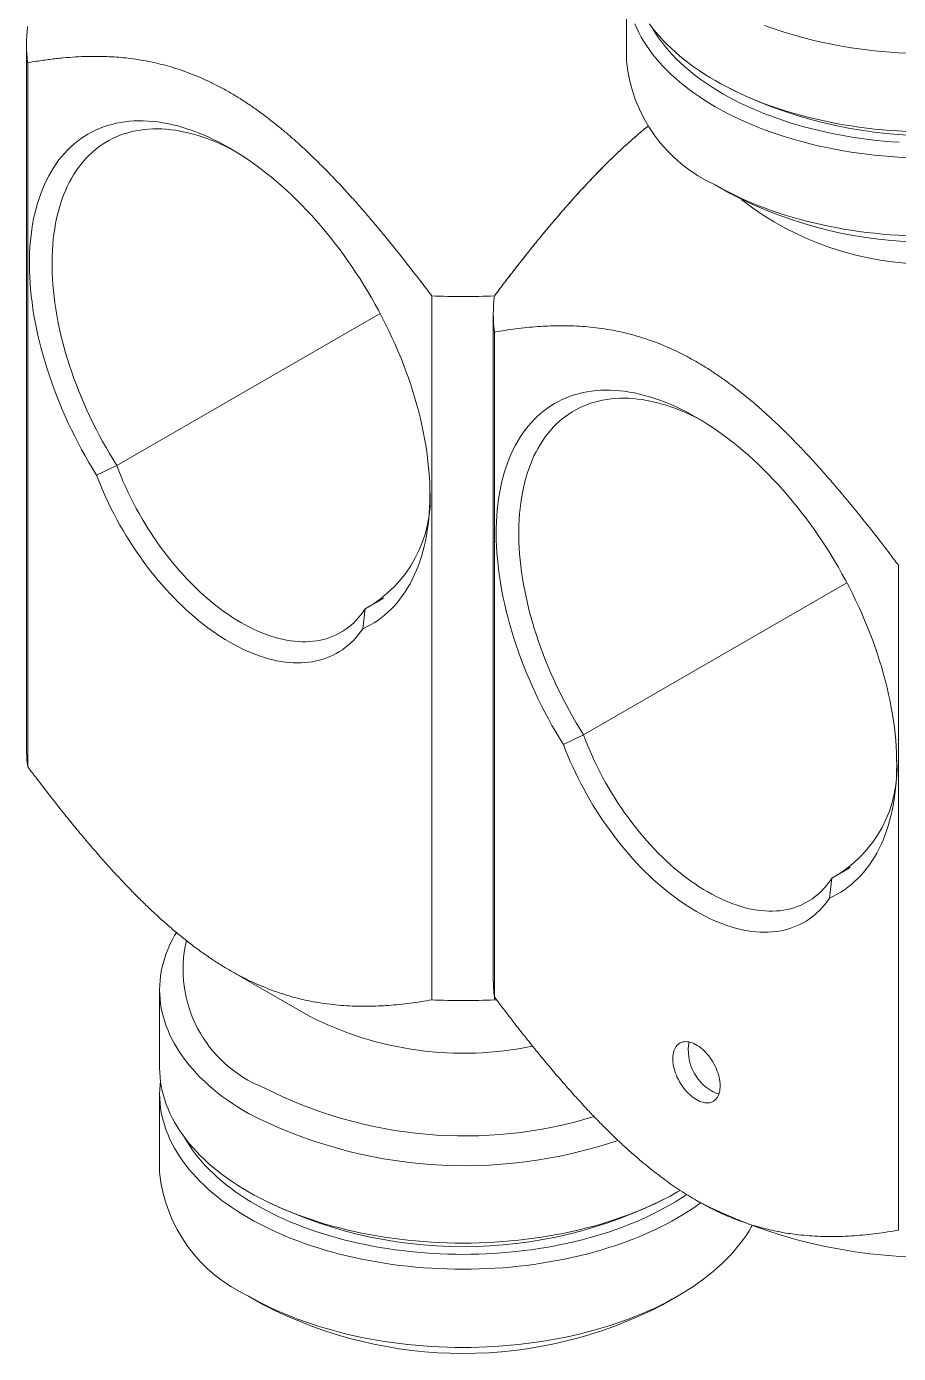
# Model space of a CAD drawing. Header units: millimetres. Extents: x 2 to 278, y 1 to 215.
# Drawn here: x 223.93 to 255.13, y 140.58 to 188.08 of the extents above; entities that cross this region are included whole.
import ezdxf

# ---------------------------------------------------------------- set-up
doc = ezdxf.new("R2010")
doc.units = ezdxf.units.MM

msp = doc.modelspace()

# ---------------------------------------------------------------- linework, layer by layer
at = {"color": 7, "linetype": 'Continuous', "lineweight": 18}
for p, q in [((245.395, 189.64), (245.395, 186.84)), ((223.93, 187.43), (223.93, 162.231)), ((223.97, 161.583), (223.97, 186.782)), ((248.575, 186.142), (248.844, 185.986)), ((248.575, 182.409), (249.114, 182.097)), ((238.428, 153.236), (238.428, 178.435)), ((236.584, 177.805), (227.16, 172.365)), ((240.633, 177.787), (240.633, 153.988)), ((240.673, 153.34), (240.673, 177.139)), ((227.16, 172.365), (226.436, 172.02)), ((255.131, 144.993), (255.131, 168.793)), ((253.287, 168.162), (243.864, 162.722)), ((235.962, 166.521), (236.046, 167.235)), ((236.7, 167.613), (236.046, 167.235)), ((243.864, 162.722), (243.139, 162.377)), ((253.404, 157.97), (252.749, 157.592)), ((252.665, 156.878), (252.749, 157.592)), ((231.198, 154.299), (234.027, 152.665)), ((228.692, 153.598), (228.692, 150.798)), ((240.673, 153.236), (240.673, 153.34)), ((240.673, 153.236), (240.764, 153.221)), ((228.692, 149.864), (228.692, 147.064)), ((231.871, 146.366), (232.141, 146.21)), ((246.961, 146.21), (247.23, 146.366)), ((231.871, 142.633), (232.41, 142.321)), ((246.691, 142.321), (247.23, 142.633))]:
    msp.add_line(p, q, dxfattribs=at)
at = {"color": 7, "linetype": 'Continuous', "lineweight": 18, "flags": 128}
for points in [[(255.402, 183.391), (255.119, 183.406), (254.837, 183.425), (254.555, 183.449), (254.275, 183.477), (253.996, 183.509), (253.719, 183.545), (253.444, 183.585), (253.17, 183.63), (252.899, 183.679), (252.629, 183.731), (252.363, 183.788), (252.099, 183.849), (251.837, 183.914), (251.579, 183.982), (251.324, 184.055), (251.073, 184.131), (250.825, 184.212), (250.58, 184.296), (250.34, 184.383), (250.104, 184.474), (249.872, 184.569), (249.644, 184.667), (249.42, 184.769), (249.202, 184.874), (248.988, 184.982), (248.779, 185.093), (248.576, 185.208), (248.377, 185.325), (248.185, 185.446), (247.997, 185.569), (247.815, 185.695), (247.639, 185.824), (247.469, 185.956), (247.305, 186.09), (247.147, 186.226), (246.996, 186.365), (246.85, 186.506), (246.711, 186.649), (246.579, 186.794), (246.453, 186.942), (246.334, 187.091), (246.222, 187.241), (246.117, 187.394), (246.018, 187.548), (245.927, 187.703), (245.843, 187.86), (245.765, 188.018), (245.695, 188.177)], [(255.402, 184.324), (255.119, 184.339), (254.837, 184.359), (254.555, 184.382), (254.275, 184.41), (253.996, 184.442), (253.719, 184.478), (253.444, 184.519), (253.17, 184.563), (252.899, 184.612), (252.629, 184.665), (252.363, 184.721), (252.099, 184.782), (251.837, 184.847), (251.579, 184.916), (251.324, 184.988), (251.073, 185.065), (250.825, 185.145), (250.58, 185.229), (250.34, 185.316), (250.104, 185.408), (249.872, 185.502), (249.644, 185.6), (249.42, 185.702), (249.202, 185.807), (248.988, 185.915), (248.779, 186.027), (248.576, 186.141), (248.377, 186.259), (248.185, 186.379), (247.997, 186.503), (247.815, 186.629), (247.639, 186.758), (247.469, 186.889), (247.305, 187.023), (247.147, 187.16), (246.996, 187.298), (246.85, 187.439), (246.711, 187.583), (246.579, 187.728), (246.453, 187.875), (246.334, 188.024), (246.222, 188.175)], [(250.34, 188.116), (250.58, 188.029), (250.825, 187.945), (251.073, 187.865), (251.324, 187.788), (251.579, 187.716), (251.837, 187.647), (252.099, 187.582), (252.363, 187.521), (252.629, 187.465), (252.899, 187.412), (253.17, 187.363), (253.444, 187.319), (253.719, 187.278), (253.996, 187.242), (254.275, 187.21), (254.555, 187.182), (254.837, 187.159), (255.119, 187.139), (255.402, 187.124)], [(255.159, 183.936), (254.886, 183.955), (254.615, 183.977), (254.345, 184.004), (254.076, 184.035), (253.808, 184.07), (253.542, 184.109), (253.278, 184.152), (253.016, 184.199), (252.757, 184.25), (252.499, 184.305), (252.244, 184.363), (251.992, 184.426), (251.743, 184.492), (251.497, 184.562), (251.255, 184.636), (251.015, 184.713), (250.779, 184.794), (250.548, 184.879), (250.319, 184.967), (250.095, 185.058), (249.876, 185.153), (249.66, 185.251), (249.449, 185.352), (249.243, 185.456), (249.042, 185.564), (248.845, 185.674), (248.654, 185.788), (248.468, 185.904), (248.287, 186.023), (248.111, 186.145), (247.942, 186.269), (247.777, 186.396), (247.619, 186.525), (247.467, 186.657), (247.32, 186.791), (247.18, 186.927), (247.046, 187.065), (246.918, 187.205), (246.797, 187.347), (246.682, 187.491), (246.574, 187.637), (246.472, 187.784), (246.377, 187.932), (246.289, 188.082)], [(226.436, 172.02), (226.297, 172.246), (226.162, 172.475), (226.03, 172.706), (225.901, 172.939), (225.776, 173.173), (225.655, 173.409), (225.538, 173.647), (225.425, 173.886), (225.315, 174.125), (225.21, 174.366), (225.109, 174.608), (225.012, 174.85), (224.919, 175.092), (224.831, 175.335), (224.747, 175.578), (224.667, 175.821), (224.592, 176.063), (224.521, 176.305), (224.455, 176.547), (224.394, 176.787), (224.337, 177.027), (224.286, 177.266), (224.238, 177.503), (224.196, 177.739), (224.159, 177.974), (224.126, 178.206), (224.098, 178.437), (224.075, 178.666), (224.057, 178.893), (224.044, 179.117), (224.036, 179.339), (224.033, 179.558), (224.035, 179.774), (224.041, 179.987), (224.053, 180.197), (224.069, 180.404), (224.091, 180.607), (224.117, 180.807), (224.148, 181.003), (224.184, 181.196), (224.225, 181.384), (224.271, 181.568), (224.321, 181.748), (224.377, 181.924), (224.437, 182.095), (224.501, 182.262), (224.57, 182.424), (224.644, 182.581), (224.722, 182.734), (224.805, 182.881), (224.892, 183.023), (224.984, 183.16), (225.079, 183.292), (225.179, 183.418), (225.283, 183.539), (225.392, 183.654), (225.504, 183.764), (225.62, 183.868), (225.74, 183.966), (225.863, 184.058), (225.991, 184.144), (226.122, 184.224), (226.256, 184.298), (226.394, 184.367), (226.535, 184.429), (226.68, 184.484), (226.827, 184.534), (226.978, 184.577), (227.131, 184.614), (227.287, 184.645), (227.446, 184.67), (227.608, 184.688), (227.772, 184.699), (227.938, 184.705), (228.107, 184.704), (228.277, 184.696), (228.45, 184.682), (228.625, 184.662), (228.801, 184.636), (228.979, 184.603), (229.159, 184.564), (229.34, 184.519), (229.522, 184.467), (229.705, 184.409), (229.89, 184.345), (230.075, 184.275), (230.261, 184.199), (230.448, 184.116), (230.635, 184.028), (230.823, 183.934), (231.011, 183.834), (231.199, 183.729), (231.387, 183.617), (231.575, 183.5), (231.763, 183.378), (231.95, 183.249), (232.137, 183.116), (232.323, 182.977), (232.508, 182.833), (232.693, 182.685), (232.876, 182.531), (233.058, 182.372), (233.239, 182.208), (233.419, 182.04), (233.597, 181.867), (233.773, 181.69), (233.948, 181.509), (234.121, 181.323), (234.291, 181.133), (234.46, 180.94), (234.626, 180.742), (234.79, 180.541), (234.952, 180.337), (235.111, 180.129), (235.267, 179.918), (235.42, 179.703), (235.571, 179.486), (235.718, 179.266), (235.863, 179.044), (236.004, 178.819), (236.142, 178.592), (236.276, 178.362), (236.407, 178.131), (236.535, 177.897), (236.658, 177.662), (236.778, 177.426), (236.894, 177.188), (237.007, 176.949), (237.115, 176.709), (237.219, 176.468), (237.319, 176.226), (237.415, 175.984), (237.506, 175.741), (237.593, 175.499), (237.676, 175.256), (237.754, 175.013), (237.828, 174.771), (237.897, 174.529), (237.962, 174.288), (238.022, 174.047), (238.077, 173.808), (238.127, 173.569), (238.173, 173.332), (238.214, 173.097), (238.25, 172.863), (238.281, 172.63), (238.307, 172.4), (238.329, 172.172), (238.345, 171.946), (238.357, 171.723), (238.364, 171.502), (238.365, 171.284), (238.362, 171.068), (238.354, 170.856), (238.341, 170.647), (238.323, 170.441), (238.3, 170.239), (238.272, 170.04), (238.239, 169.845), (238.202, 169.654), (238.16, 169.467), (238.113, 169.284), (238.061, 169.105), (238.004, 168.93), (237.943, 168.76), (237.877, 168.595), (237.806, 168.435), (237.731, 168.279), (237.652, 168.128), (237.567, 167.982), (237.479, 167.842), (237.386, 167.706), (237.289, 167.576), (237.188, 167.451), (237.083, 167.332), (236.973, 167.219), (236.86, 167.111), (236.743, 167.009), (236.622, 166.913), (236.497, 166.822), (236.368, 166.738), (236.236, 166.659), (236.101, 166.587), (235.962, 166.521)], [(231.405, 183.606), (231.337, 183.643), (231.16, 183.734), (230.984, 183.82), (230.807, 183.9), (230.632, 183.975), (230.457, 184.044), (230.282, 184.107), (230.109, 184.165), (229.937, 184.216), (229.765, 184.262), (229.595, 184.302), (229.427, 184.336), (229.26, 184.364), (229.094, 184.386), (228.931, 184.402), (228.769, 184.412), (228.609, 184.416), (228.451, 184.415), (228.295, 184.407), (228.142, 184.393), (227.991, 184.373), (227.842, 184.347), (227.696, 184.315), (227.553, 184.278), (227.412, 184.234), (227.275, 184.185), (227.14, 184.129), (227.008, 184.068), (226.88, 184.001), (226.755, 183.929), (226.633, 183.85), (226.514, 183.766), (226.399, 183.677), (226.288, 183.582), (226.18, 183.482), (226.076, 183.376), (225.976, 183.265), (225.88, 183.149), (225.787, 183.028), (225.699, 182.901), (225.614, 182.77), (225.534, 182.634), (225.458, 182.493), (225.386, 182.347), (225.319, 182.197), (225.255, 182.042), (225.196, 181.883), (225.142, 181.72), (225.092, 181.553), (225.046, 181.381), (225.005, 181.206), (224.969, 181.026), (224.937, 180.844), (224.909, 180.657), (224.886, 180.467), (224.868, 180.274), (224.855, 180.078), (224.846, 179.879), (224.841, 179.677), (224.842, 179.472), (224.847, 179.264), (224.856, 179.054), (224.871, 178.842), (224.89, 178.628), (224.913, 178.411), (224.941, 178.193), (224.974, 177.973), (225.011, 177.751), (225.053, 177.528), (225.099, 177.304), (225.15, 177.078), (225.205, 176.852), (225.265, 176.625), (225.329, 176.397), (225.397, 176.169), (225.469, 175.94), (225.546, 175.711), (225.627, 175.482), (225.712, 175.254), (225.801, 175.025), (225.894, 174.797), (225.991, 174.57), (226.092, 174.344), (226.196, 174.118), (226.305, 173.893), (226.417, 173.67), (226.532, 173.448), (226.651, 173.228), (226.774, 173.009), (226.899, 172.792), (227.028, 172.577), (227.16, 172.365)], [(248.576, 182.408), (248.779, 182.293), (248.988, 182.182), (249.202, 182.074), (249.42, 181.969), (249.644, 181.867), (249.872, 181.769), (250.104, 181.674), (250.34, 181.583), (250.58, 181.496), (250.825, 181.412), (251.073, 181.331), (251.324, 181.255), (251.579, 181.183), (251.837, 181.114), (252.099, 181.049), (252.363, 180.988), (252.629, 180.931), (252.899, 180.879), (253.17, 180.83), (253.444, 180.785), (253.719, 180.745), (253.996, 180.709), (254.275, 180.677), (254.555, 180.649), (254.837, 180.625), (255.119, 180.606), (255.402, 180.591)], [(243.139, 162.377), (243.001, 162.604), (242.865, 162.833), (242.733, 163.063), (242.605, 163.296), (242.48, 163.531), (242.359, 163.767), (242.241, 164.004), (242.128, 164.243), (242.019, 164.483), (241.913, 164.724), (241.812, 164.965), (241.715, 165.207), (241.622, 165.45), (241.534, 165.692), (241.45, 165.935), (241.37, 166.178), (241.295, 166.42), (241.225, 166.662), (241.159, 166.904), (241.097, 167.145), (241.041, 167.384), (240.989, 167.623), (240.942, 167.861), (240.899, 168.097), (240.862, 168.331), (240.829, 168.564), (240.801, 168.795), (240.779, 169.023), (240.761, 169.25), (240.748, 169.474), (240.739, 169.696), (240.736, 169.915), (240.738, 170.131), (240.745, 170.344), (240.756, 170.554), (240.773, 170.761), (240.794, 170.965), (240.82, 171.164), (240.852, 171.361), (240.888, 171.553), (240.929, 171.741), (240.974, 171.926), (241.025, 172.106), (241.08, 172.282), (241.14, 172.453), (241.204, 172.62), (241.274, 172.782), (241.347, 172.939), (241.426, 173.091), (241.508, 173.238), (241.595, 173.381), (241.687, 173.518), (241.783, 173.649), (241.882, 173.776), (241.987, 173.896), (242.095, 174.012), (242.207, 174.121), (242.323, 174.225), (242.443, 174.323), (242.567, 174.415), (242.694, 174.501), (242.825, 174.582), (242.96, 174.656), (243.097, 174.724), (243.239, 174.786), (243.383, 174.842), (243.53, 174.891), (243.681, 174.935), (243.834, 174.972), (243.991, 175.003), (244.15, 175.027), (244.311, 175.045), (244.475, 175.057), (244.641, 175.062), (244.81, 175.061), (244.981, 175.054), (245.153, 175.04), (245.328, 175.02), (245.504, 174.993), (245.682, 174.96), (245.862, 174.921), (246.043, 174.876), (246.225, 174.824), (246.409, 174.766), (246.593, 174.702), (246.778, 174.632), (246.965, 174.556), (247.151, 174.474), (247.339, 174.386), (247.526, 174.292), (247.714, 174.192), (247.902, 174.086), (248.09, 173.975), (248.278, 173.857), (248.466, 173.735), (248.653, 173.607), (248.84, 173.473), (249.026, 173.335), (249.212, 173.191), (249.396, 173.042), (249.579, 172.888), (249.762, 172.729), (249.943, 172.566), (250.122, 172.397), (250.3, 172.225), (250.477, 172.047), (250.651, 171.866), (250.824, 171.68), (250.995, 171.491), (251.163, 171.297), (251.33, 171.1), (251.494, 170.899), (251.655, 170.694), (251.814, 170.486), (251.97, 170.275), (252.124, 170.061), (252.274, 169.844), (252.422, 169.624), (252.566, 169.401), (252.707, 169.176), (252.845, 168.949), (252.98, 168.72), (253.111, 168.488), (253.238, 168.255), (253.362, 168.02), (253.482, 167.783), (253.598, 167.545), (253.71, 167.306), (253.818, 167.066), (253.922, 166.825), (254.022, 166.583), (254.118, 166.341), (254.209, 166.099), (254.296, 165.856), (254.379, 165.613), (254.457, 165.37), (254.531, 165.128), (254.6, 164.886), (254.665, 164.645), (254.725, 164.404), (254.78, 164.165), (254.83, 163.927), (254.876, 163.69), (254.917, 163.454), (254.953, 163.22), (254.984, 162.988), (255.011, 162.758), (255.032, 162.529), (255.049, 162.304), (255.06, 162.08), (255.067, 161.859), (255.069, 161.641), (255.065, 161.426), (255.057, 161.213), (255.044, 161.004), (255.026, 160.799), (255.003, 160.596), (254.975, 160.397), (254.943, 160.202), (254.905, 160.011), (254.863, 159.824), (254.816, 159.641), (254.764, 159.462), (254.707, 159.288), (254.646, 159.118), (254.58, 158.953), (254.509, 158.792), (254.434, 158.636), (254.355, 158.485), (254.271, 158.34), (254.182, 158.199), (254.09, 158.064), (253.993, 157.933), (253.891, 157.809), (253.786, 157.69), (253.677, 157.576), (253.563, 157.468), (253.446, 157.366), (253.325, 157.27), (253.2, 157.18), (253.072, 157.095), (252.94, 157.017), (252.804, 156.944), (252.665, 156.878)], [(248.108, 173.964), (248.041, 174), (247.864, 174.091), (247.687, 174.177), (247.511, 174.258), (247.335, 174.332), (247.16, 174.401), (246.986, 174.465), (246.812, 174.522), (246.64, 174.574), (246.469, 174.62), (246.299, 174.659), (246.13, 174.693), (245.963, 174.722), (245.798, 174.744), (245.634, 174.76), (245.472, 174.77), (245.312, 174.774), (245.154, 174.772), (244.998, 174.764), (244.845, 174.75), (244.694, 174.73), (244.545, 174.705), (244.399, 174.673), (244.256, 174.635), (244.116, 174.591), (243.978, 174.542), (243.843, 174.487), (243.712, 174.425), (243.583, 174.359), (243.458, 174.286), (243.336, 174.208), (243.218, 174.124), (243.103, 174.034), (242.991, 173.94), (242.883, 173.839), (242.779, 173.734), (242.679, 173.623), (242.583, 173.506), (242.49, 173.385), (242.402, 173.259), (242.318, 173.127), (242.237, 172.991), (242.161, 172.85), (242.089, 172.705), (242.022, 172.554), (241.959, 172.4), (241.9, 172.241), (241.845, 172.077), (241.795, 171.91), (241.75, 171.738), (241.708, 171.563), (241.672, 171.384), (241.64, 171.201), (241.613, 171.015), (241.59, 170.825), (241.572, 170.632), (241.558, 170.435), (241.549, 170.236), (241.545, 170.034), (241.545, 169.829), (241.55, 169.622), (241.56, 169.412), (241.574, 169.199), (241.593, 168.985), (241.616, 168.769), (241.645, 168.55), (241.677, 168.33), (241.714, 168.109), (241.756, 167.886), (241.803, 167.661), (241.853, 167.436), (241.908, 167.209), (241.968, 166.982), (242.032, 166.754), (242.1, 166.526), (242.173, 166.297), (242.249, 166.069), (242.33, 165.84), (242.415, 165.611), (242.504, 165.383), (242.597, 165.155), (242.694, 164.928), (242.795, 164.701), (242.9, 164.475), (243.008, 164.251), (243.12, 164.027), (243.235, 163.806), (243.354, 163.585), (243.477, 163.366), (243.603, 163.15), (243.732, 162.935), (243.864, 162.722)], [(235.962, 166.521), (235.884, 166.409), (235.802, 166.303), (235.716, 166.201), (235.626, 166.105), (235.533, 166.014), (235.436, 165.928), (235.336, 165.847), (235.232, 165.771), (235.125, 165.701), (235.015, 165.637), (234.901, 165.578), (234.785, 165.524), (234.665, 165.476), (234.543, 165.434), (234.418, 165.398), (234.29, 165.367), (234.16, 165.342), (234.028, 165.322), (233.893, 165.309), (233.755, 165.301), (233.616, 165.299), (233.475, 165.303), (233.332, 165.313), (233.187, 165.328), (233.04, 165.349), (232.892, 165.376), (232.743, 165.409), (232.592, 165.447), (232.44, 165.491), (232.287, 165.541), (232.133, 165.596), (231.979, 165.657), (231.824, 165.723), (231.668, 165.795), (231.512, 165.872), (231.356, 165.955), (231.199, 166.042), (231.043, 166.135), (230.886, 166.233), (230.73, 166.336), (230.574, 166.444), (230.419, 166.557), (230.265, 166.675), (230.111, 166.797), (229.958, 166.924), (229.806, 167.055), (229.655, 167.191), (229.506, 167.331), (229.358, 167.475), (229.211, 167.623), (229.066, 167.775), (228.923, 167.93), (228.782, 168.09), (228.643, 168.252), (228.506, 168.419), (228.371, 168.588), (228.238, 168.761), (228.108, 168.936), (227.98, 169.114), (227.855, 169.295), (227.733, 169.478), (227.613, 169.664), (227.497, 169.852), (227.384, 170.042), (227.273, 170.234), (227.166, 170.428), (227.063, 170.623), (226.962, 170.819), (226.865, 171.017), (226.772, 171.216), (226.682, 171.416), (226.597, 171.617), (226.514, 171.818), (226.436, 172.02)], [(227.16, 172.365), (227.234, 172.17), (227.312, 171.976), (227.393, 171.782), (227.478, 171.589), (227.567, 171.397), (227.66, 171.206), (227.756, 171.017), (227.855, 170.828), (227.958, 170.642), (228.064, 170.457), (228.173, 170.273), (228.285, 170.092), (228.401, 169.913), (228.519, 169.737), (228.639, 169.563), (228.763, 169.391), (228.889, 169.223), (229.017, 169.057), (229.148, 168.895), (229.281, 168.736), (229.416, 168.58), (229.553, 168.428), (229.691, 168.28), (229.832, 168.135), (229.974, 167.995), (230.117, 167.858), (230.262, 167.726), (230.408, 167.598), (230.555, 167.474), (230.703, 167.355), (230.852, 167.241), (231.001, 167.131), (231.151, 167.027), (231.302, 166.927), (231.452, 166.832), (231.603, 166.742), (231.754, 166.658), (231.905, 166.579), (232.055, 166.505), (232.205, 166.436), (232.354, 166.373), (232.503, 166.316), (232.651, 166.264), (232.798, 166.218), (232.944, 166.177), (233.089, 166.143), (233.233, 166.114), (233.375, 166.09), (233.515, 166.073), (233.654, 166.061), (233.791, 166.055), (233.926, 166.055), (234.058, 166.06), (234.189, 166.072), (234.318, 166.089), (234.443, 166.112), (234.567, 166.141), (234.688, 166.175), (234.806, 166.216), (234.921, 166.262), (235.033, 166.313), (235.142, 166.37), (235.248, 166.433), (235.351, 166.501), (235.451, 166.575), (235.547, 166.654), (235.639, 166.738), (235.728, 166.827), (235.813, 166.922), (235.895, 167.021), (235.972, 167.126), (236.046, 167.235)], [(243.864, 162.722), (243.937, 162.527), (244.015, 162.333), (244.096, 162.14), (244.182, 161.947), (244.271, 161.755), (244.363, 161.564), (244.459, 161.374), (244.558, 161.186), (244.661, 160.999), (244.767, 160.814), (244.876, 160.631), (244.989, 160.45), (245.104, 160.271), (245.222, 160.094), (245.343, 159.92), (245.466, 159.749), (245.592, 159.58), (245.72, 159.415), (245.851, 159.253), (245.984, 159.093), (246.119, 158.938), (246.256, 158.786), (246.395, 158.637), (246.535, 158.493), (246.677, 158.352), (246.821, 158.216), (246.965, 158.083), (247.111, 157.955), (247.258, 157.832), (247.406, 157.713), (247.555, 157.598), (247.705, 157.489), (247.855, 157.384), (248.005, 157.284), (248.156, 157.189), (248.306, 157.1), (248.457, 157.015), (248.608, 156.936), (248.758, 156.862), (248.908, 156.794), (249.058, 156.731), (249.207, 156.673), (249.355, 156.622), (249.502, 156.575), (249.648, 156.535), (249.792, 156.5), (249.936, 156.471), (250.078, 156.448), (250.218, 156.43), (250.357, 156.418), (250.494, 156.412), (250.629, 156.412), (250.762, 156.418), (250.892, 156.429), (251.021, 156.446), (251.147, 156.47), (251.27, 156.498), (251.391, 156.533), (251.509, 156.573), (251.624, 156.619), (251.736, 156.671), (251.846, 156.728), (251.952, 156.79), (252.054, 156.858), (252.154, 156.932), (252.25, 157.011), (252.342, 157.095), (252.431, 157.184), (252.516, 157.279), (252.598, 157.379), (252.676, 157.483), (252.749, 157.592)], [(252.665, 156.878), (252.587, 156.767), (252.505, 156.66), (252.419, 156.559), (252.329, 156.462), (252.236, 156.371), (252.139, 156.285), (252.039, 156.204), (251.935, 156.129), (251.828, 156.059), (251.718, 155.994), (251.604, 155.935), (251.488, 155.882), (251.369, 155.834), (251.246, 155.792), (251.121, 155.755), (250.994, 155.724), (250.863, 155.699), (250.731, 155.68), (250.596, 155.666), (250.459, 155.658), (250.319, 155.657), (250.178, 155.66), (250.035, 155.67), (249.89, 155.685), (249.743, 155.707), (249.595, 155.733), (249.446, 155.766), (249.295, 155.804), (249.143, 155.849), (248.99, 155.898), (248.837, 155.953), (248.682, 156.014), (248.527, 156.081), (248.371, 156.152), (248.215, 156.23), (248.059, 156.312), (247.902, 156.4), (247.746, 156.493), (247.59, 156.591), (247.433, 156.694), (247.278, 156.802), (247.123, 156.915), (246.968, 157.032), (246.814, 157.155), (246.661, 157.281), (246.509, 157.413), (246.359, 157.548), (246.209, 157.688), (246.061, 157.832), (245.915, 157.98), (245.77, 158.132), (245.627, 158.288), (245.485, 158.447), (245.346, 158.61), (245.209, 158.776), (245.074, 158.945), (244.941, 159.118), (244.811, 159.293), (244.683, 159.472), (244.558, 159.652), (244.436, 159.836), (244.317, 160.022), (244.2, 160.209), (244.087, 160.399), (243.977, 160.591), (243.87, 160.785), (243.766, 160.98), (243.665, 161.177), (243.569, 161.375), (243.475, 161.574), (243.386, 161.774), (243.3, 161.974), (243.218, 162.175), (243.139, 162.377)], [(231.873, 149.165), (231.674, 149.283), (231.481, 149.403), (231.294, 149.526), (231.112, 149.653), (230.936, 149.782), (230.766, 149.913), (230.602, 150.047), (230.444, 150.183), (230.292, 150.322), (230.147, 150.463), (230.008, 150.606), (229.876, 150.752), (229.75, 150.899), (229.631, 151.048), (229.519, 151.199), (229.413, 151.351), (229.315, 151.505), (229.224, 151.66), (229.139, 151.817), (229.062, 151.975), (228.992, 152.134), (228.929, 152.294), (228.874, 152.455), (228.826, 152.617), (228.785, 152.779), (228.752, 152.942), (228.726, 153.106), (228.707, 153.269), (228.696, 153.433), (228.692, 153.598), (228.696, 153.762), (228.707, 153.926), (228.726, 154.089), (228.752, 154.253), (228.785, 154.416), (228.826, 154.578), (228.874, 154.74), (228.929, 154.901), (228.992, 155.061), (229.062, 155.22), (229.139, 155.378), (229.224, 155.535), (229.29, 155.648)], [(247.902, 149.664), (247.964, 149.632), (248.024, 149.604), (248.085, 149.582), (248.144, 149.565), (248.202, 149.555), (248.259, 149.549), (248.313, 149.55), (248.366, 149.556), (248.416, 149.568), (248.463, 149.585), (248.508, 149.608), (248.549, 149.637), (248.587, 149.67), (248.621, 149.709), (248.652, 149.753), (248.679, 149.801), (248.702, 149.853), (248.72, 149.91), (248.734, 149.971), (248.744, 150.035), (248.75, 150.102), (248.751, 150.172), (248.748, 150.245), (248.74, 150.319), (248.728, 150.396), (248.711, 150.473), (248.691, 150.552), (248.666, 150.631), (248.637, 150.71), (248.605, 150.789), (248.569, 150.867), (248.529, 150.944), (248.486, 151.019), (248.44, 151.092), (248.391, 151.163), (248.34, 151.232), (248.286, 151.297), (248.231, 151.359), (248.173, 151.417), (248.115, 151.471), (248.055, 151.52), (247.994, 151.566), (247.933, 151.606), (247.872, 151.641), (247.811, 151.672), (247.75, 151.696), (247.69, 151.716), (247.631, 151.73), (247.574, 151.738), (247.518, 151.74), (247.465, 151.737), (247.413, 151.728), (247.365, 151.713), (247.319, 151.693), (247.276, 151.667), (247.236, 151.636), (247.2, 151.6), (247.167, 151.559), (247.139, 151.513), (247.114, 151.462), (247.093, 151.408), (247.077, 151.349), (247.065, 151.286), (247.057, 151.221), (247.054, 151.152), (247.055, 151.081), (247.06, 151.007), (247.07, 150.931), (247.085, 150.854), (247.103, 150.776), (247.126, 150.697), (247.153, 150.618), (247.183, 150.539), (247.218, 150.461), (247.256, 150.383), (247.297, 150.307), (247.341, 150.233), (247.389, 150.161), (247.439, 150.091), (247.491, 150.024), (247.546, 149.961), (247.603, 149.901), (247.661, 149.845), (247.72, 149.793), (247.78, 149.745), (247.841, 149.702), (247.902, 149.664)], [(228.692, 150.798), (228.696, 150.634), (228.707, 150.47), (228.726, 150.306), (228.752, 150.142), (228.785, 149.979), (228.826, 149.817), (228.874, 149.655), (228.929, 149.494), (228.992, 149.334), (229.062, 149.175), (229.139, 149.017), (229.224, 148.861), (229.315, 148.705), (229.413, 148.551), (229.519, 148.399), (229.631, 148.248), (229.75, 148.099), (229.876, 147.952), (230.008, 147.807), (230.147, 147.663), (230.292, 147.522), (230.444, 147.384), (230.602, 147.247), (230.766, 147.113), (230.936, 146.982), (231.112, 146.853), (231.294, 146.727), (231.481, 146.603), (231.674, 146.483), (231.873, 146.365), (232.076, 146.251), (232.285, 146.139), (232.499, 146.031), (232.717, 145.926), (232.94, 145.824), (233.168, 145.726), (233.4, 145.632), (233.637, 145.54), (233.877, 145.453), (234.121, 145.369), (234.369, 145.289), (234.621, 145.212), (234.876, 145.14), (235.134, 145.071), (235.395, 145.006), (235.659, 144.945), (235.926, 144.889), (236.195, 144.836), (236.467, 144.787), (236.74, 144.743), (237.016, 144.702), (237.293, 144.666), (237.572, 144.634), (237.852, 144.606), (238.133, 144.583), (238.416, 144.563), (238.699, 144.548), (238.982, 144.538), (239.266, 144.531), (239.551, 144.529), (239.835, 144.531), (240.119, 144.538), (240.403, 144.548), (240.686, 144.563), (240.968, 144.583), (241.249, 144.606), (241.53, 144.634), (241.808, 144.666), (242.086, 144.702), (242.361, 144.743), (242.635, 144.787), (242.906, 144.836), (243.175, 144.889), (243.442, 144.945), (243.706, 145.006), (243.967, 145.071), (244.225, 145.14), (244.48, 145.212), (244.732, 145.289), (244.98, 145.369), (245.224, 145.453), (245.465, 145.54), (245.701, 145.632), (245.933, 145.726), (246.161, 145.824), (246.384, 145.926), (246.603, 146.031), (246.816, 146.139), (247.025, 146.251), (247.229, 146.365), (247.318, 146.417)], [(228.722, 150.331), (228.707, 150.192), (228.696, 150.028), (228.692, 149.864), (228.696, 149.7), (228.707, 149.536), (228.726, 149.372), (228.752, 149.209), (228.785, 149.046), (228.826, 148.884), (228.874, 148.722), (228.929, 148.561), (228.992, 148.401), (229.062, 148.242), (229.139, 148.084), (229.224, 147.927), (229.315, 147.772), (229.413, 147.618), (229.519, 147.465), (229.631, 147.315), (229.75, 147.166), (229.876, 147.018), (230.008, 146.873), (230.147, 146.73), (230.292, 146.589), (230.444, 146.45), (230.602, 146.314), (230.766, 146.18), (230.936, 146.048), (231.112, 145.919), (231.294, 145.793), (231.481, 145.67), (231.674, 145.549), (231.873, 145.432), (232.076, 145.317), (232.285, 145.206), (232.499, 145.098), (232.717, 144.993), (232.94, 144.891), (233.168, 144.793), (233.4, 144.698), (233.637, 144.607), (233.877, 144.52), (234.121, 144.436), (234.369, 144.355), (234.621, 144.279), (234.876, 144.206), (235.134, 144.138), (235.395, 144.073), (235.659, 144.012), (235.926, 143.955), (236.195, 143.903), (236.467, 143.854), (236.74, 143.809), (237.016, 143.769), (237.293, 143.733), (237.572, 143.701), (237.852, 143.673), (238.133, 143.649), (238.416, 143.63), (238.699, 143.615), (238.982, 143.604), (239.266, 143.598), (239.551, 143.596), (239.835, 143.598), (240.119, 143.604), (240.403, 143.615), (240.686, 143.63), (240.968, 143.649), (241.249, 143.673), (241.53, 143.701), (241.808, 143.733), (242.086, 143.769), (242.361, 143.809), (242.635, 143.854), (242.906, 143.903), (243.175, 143.955), (243.442, 144.012), (243.706, 144.073), (243.967, 144.138), (244.225, 144.206), (244.48, 144.279), (244.732, 144.355), (244.98, 144.436), (245.224, 144.52), (245.465, 144.607), (245.701, 144.698), (245.933, 144.793), (246.161, 144.891), (246.384, 144.993), (246.603, 145.098), (246.816, 145.206), (247.025, 145.317), (247.229, 145.432), (247.427, 145.549), (247.62, 145.67), (247.808, 145.793), (247.989, 145.919), (248.057, 145.968)], [(229.584, 148.309), (229.586, 148.306), (229.674, 148.156), (229.769, 148.008), (229.871, 147.861), (229.979, 147.715), (230.094, 147.571), (230.215, 147.429), (230.343, 147.289), (230.477, 147.151), (230.617, 147.015), (230.764, 146.881), (230.916, 146.749), (231.074, 146.62), (231.238, 146.493), (231.408, 146.369), (231.584, 146.247), (231.764, 146.128), (231.951, 146.012), (232.142, 145.898), (232.338, 145.788), (232.54, 145.68), (232.746, 145.576), (232.957, 145.475), (233.172, 145.377), (233.392, 145.282), (233.616, 145.191), (233.844, 145.103), (234.076, 145.018), (234.312, 144.937), (234.551, 144.86), (234.794, 144.786), (235.04, 144.716), (235.289, 144.65), (235.541, 144.587), (235.796, 144.529), (236.053, 144.474), (236.313, 144.423), (236.575, 144.376), (236.839, 144.333), (237.105, 144.294), (237.372, 144.259), (237.641, 144.228), (237.912, 144.201), (238.183, 144.179), (238.456, 144.16), (238.729, 144.146), (239.002, 144.135), (239.276, 144.129), (239.551, 144.127), (239.825, 144.129), (240.099, 144.135), (240.373, 144.146), (240.646, 144.16), (240.918, 144.179), (241.19, 144.201), (241.46, 144.228), (241.729, 144.259), (241.997, 144.294), (242.262, 144.333), (242.526, 144.376), (242.788, 144.423), (243.048, 144.474), (243.305, 144.529), (243.56, 144.587), (243.812, 144.65), (244.061, 144.716), (244.307, 144.786), (244.55, 144.86), (244.789, 144.937), (245.025, 145.018), (245.257, 145.103), (245.485, 145.191), (245.709, 145.282), (245.929, 145.377), (246.144, 145.475), (246.355, 145.576), (246.562, 145.68), (246.763, 145.788), (246.959, 145.898), (247.151, 146.012), (247.337, 146.128), (247.518, 146.247), (247.55, 146.269)], [(249.883, 145.136), (249.878, 145.127), (249.786, 144.972), (249.688, 144.818), (249.583, 144.666), (249.47, 144.515), (249.351, 144.366), (249.226, 144.219), (249.093, 144.073), (248.954, 143.93), (248.809, 143.789), (248.657, 143.65), (248.499, 143.514), (248.335, 143.38), (248.165, 143.248), (247.989, 143.119), (247.808, 142.993), (247.62, 142.87), (247.427, 142.749), (247.229, 142.632), (247.025, 142.517), (246.816, 142.406), (246.603, 142.298), (246.384, 142.193), (246.161, 142.091), (245.933, 141.993), (245.701, 141.898), (245.465, 141.807), (245.224, 141.72), (244.98, 141.636), (244.732, 141.556), (244.48, 141.479), (244.225, 141.407), (243.967, 141.338), (243.706, 141.273), (243.442, 141.212), (243.175, 141.155), (242.906, 141.103), (242.635, 141.054), (242.361, 141.009), (242.086, 140.969), (241.808, 140.933), (241.53, 140.901), (241.249, 140.873), (240.968, 140.85), (240.686, 140.83), (240.403, 140.815), (240.119, 140.804), (239.835, 140.798), (239.551, 140.796), (239.266, 140.798), (238.982, 140.804), (238.699, 140.815), (238.416, 140.83), (238.133, 140.85), (237.852, 140.873), (237.572, 140.901), (237.293, 140.933), (237.016, 140.969), (236.74, 141.009), (236.467, 141.054), (236.195, 141.103), (235.926, 141.155), (235.659, 141.212), (235.395, 141.273), (235.134, 141.338), (234.876, 141.407), (234.621, 141.479), (234.369, 141.556), (234.121, 141.636), (233.877, 141.72), (233.637, 141.807), (233.4, 141.898), (233.168, 141.993), (232.94, 142.091), (232.717, 142.193), (232.499, 142.298), (232.285, 142.406), (232.076, 142.517), (231.873, 142.632)]]:
    msp.add_lwpolyline(points, dxfattribs=at)
at = {"color": 7, "linetype": 'Continuous', "lineweight": 18}
for centre, radius, start, end in [((229.151, 187.43), 5.222, 172.87, 187.13), ((250.834, 187.385), 5.466, 185.7216, 245.5985), ((256.254, 200.242), 16.066, 242.5352, 297.4648), ((256.254, 195.854), 15.5, 242.574, 297.4314), ((256.254, 190.547), 10.977, 232.2343, 307.7657), ((239.551, 205.444), 27.032, 267.6198, 272.3802), ((245.855, 177.787), 5.222, 172.87, 187.13), ((233.857, 171.19), 4.52, 298.9643, 4.6314), ((229.16, 162.231), 5.23, 180.0073, 187.1258), ((250.56, 161.547), 4.52, 298.9643, 4.6314), ((234.081, 154.331), 4.55, 166.9564, 248.4696), ((245.863, 153.989), 5.23, 180.0073, 187.1258), ((239.551, 180.245), 27.032, 267.6198, 272.3802), ((239.567, 163.435), 12.111, 242.7841, 281.7859), ((249.314, 151.438), 1.703, 170.1737, 239.1824), ((239.61, 164.175), 15.81, 242.9169, 287.0267), ((248.883, 150.712), 0.859, 239.0418, 258.2398), ((239.614, 164.3), 17, 242.9095, 288.8088), ((234.131, 147.609), 5.466, 185.7216, 245.5985), ((239.551, 160.466), 16.066, 242.5352, 297.4648), ((256.254, 162.174), 18.154, 242.6097, 297.3903), ((239.551, 156.079), 15.5, 242.5752, 297.4302)]:
    msp.add_arc(centre, radius, start, end, dxfattribs=at)
for points, knots in [([(238.428, 178.435), (238.301, 178.604), (238.047, 178.94), (237.662, 179.439), (237.273, 179.934), (236.896, 180.403), (236.53, 180.847), (236.176, 181.266), (235.81, 181.688), (235.43, 182.113), (235.036, 182.539), (234.635, 182.955), (234.266, 183.321), (233.934, 183.639), (233.638, 183.911), (233.34, 184.174), (233.019, 184.445), (232.675, 184.721), (232.309, 184.997), (231.94, 185.257), (231.568, 185.501), (231.192, 185.727), (230.814, 185.935), (230.435, 186.124), (230.058, 186.292), (229.684, 186.44), (229.322, 186.565), (228.97, 186.671), (228.63, 186.759), (228.283, 186.834), (227.929, 186.897), (227.576, 186.945), (227.231, 186.979), (226.895, 187.001), (226.523, 187.013), (226.117, 187.011), (225.678, 186.993), (225.226, 186.958), (224.761, 186.906), (224.337, 186.845), (224.075, 186.8), (223.97, 186.782)], [0, 0, 0, 0, 0.028977, 0.057973, 0.086968, 0.115984, 0.141515, 0.167048, 0.192577, 0.219965, 0.247352, 0.275028, 0.302703, 0.322409, 0.342123, 0.361835, 0.381539, 0.405218, 0.428918, 0.452615, 0.476291, 0.500451, 0.524624, 0.548785, 0.573235, 0.597313, 0.621392, 0.643964, 0.666544, 0.689118, 0.713657, 0.738196, 0.761686, 0.785179, 0.808669, 0.840503, 0.872343, 0.904179, 0.940099, 0.97602, 1, 1, 1, 1]), ([(246.171, 184.515), (246.169, 184.513), (246.068, 184.433), (245.869, 184.265), (245.576, 184.011), (245.283, 183.746), (244.995, 183.475), (244.71, 183.198), (244.391, 182.877), (244.037, 182.508), (243.649, 182.088), (243.243, 181.633), (242.82, 181.144), (242.382, 180.618), (241.948, 180.084), (241.518, 179.541), (241.093, 178.992), (240.813, 178.621), (240.673, 178.435)], [0, 0, 0, 0, 0.001046, 0.050696, 0.100322, 0.150431, 0.200542, 0.249617, 0.298693, 0.368334, 0.437991, 0.507638, 0.589511, 0.6714, 0.75328, 0.835516, 0.917761, 1, 1, 1, 1]), ([(240.673, 178.435), (240.778, 178.574), (240.987, 178.851), (241.303, 179.263), (241.622, 179.672), (241.944, 180.078), (242.269, 180.48), (242.598, 180.878), (242.93, 181.271), (243.244, 181.633), (243.54, 181.966), (243.816, 182.269), (244.094, 182.568), (244.376, 182.861), (244.661, 183.149), (244.948, 183.43), (245.236, 183.703), (245.53, 183.971), (245.831, 184.233), (246.046, 184.415), (246.16, 184.506), (246.171, 184.514)], [0, 0, 0, 0, 0.061409, 0.122819, 0.18427, 0.245721, 0.307338, 0.368956, 0.430655, 0.492353, 0.542141, 0.591929, 0.641797, 0.691663, 0.741705, 0.791777, 0.841423, 0.891106, 0.942769, 0.994431, 1, 1, 1, 1]), ([(255.131, 168.793), (255.027, 168.931), (254.766, 169.278), (254.343, 169.827), (253.879, 170.415), (253.426, 170.972), (252.986, 171.499), (252.575, 171.975), (252.196, 172.4), (251.858, 172.769), (251.523, 173.122), (251.192, 173.459), (250.848, 173.796), (250.492, 174.132), (250.127, 174.459), (249.765, 174.767), (249.407, 175.056), (249.044, 175.331), (248.677, 175.591), (248.307, 175.835), (247.936, 176.06), (247.563, 176.268), (247.188, 176.457), (246.812, 176.628), (246.436, 176.779), (246.057, 176.913), (245.675, 177.029), (245.291, 177.127), (244.903, 177.208), (244.51, 177.273), (244.11, 177.321), (243.714, 177.353), (243.327, 177.368), (242.951, 177.37), (242.584, 177.36), (242.21, 177.338), (241.829, 177.304), (241.44, 177.259), (241.054, 177.205), (240.8, 177.161), (240.673, 177.139)], [0, 0, 0, 0, 0.023862, 0.059697, 0.095531, 0.127464, 0.1594, 0.191331, 0.215524, 0.239717, 0.262344, 0.284975, 0.3076, 0.332141, 0.356681, 0.38004, 0.403408, 0.426766, 0.450438, 0.474132, 0.497826, 0.521497, 0.545664, 0.569844, 0.594014, 0.618462, 0.643881, 0.66931, 0.694731, 0.722035, 0.74934, 0.777013, 0.804686, 0.831128, 0.857573, 0.884016, 0.912989, 0.941986, 0.970983, 1, 1, 1, 1]), ([(223.97, 161.583), (224.074, 161.444), (224.336, 161.097), (224.758, 160.548), (225.223, 159.961), (225.675, 159.403), (226.116, 158.876), (226.526, 158.401), (226.905, 157.975), (227.244, 157.607), (227.579, 157.254), (227.909, 156.917), (228.253, 156.579), (228.61, 156.243), (228.974, 155.916), (229.336, 155.608), (229.695, 155.319), (230.058, 155.044), (230.424, 154.784), (230.794, 154.54), (231.165, 154.315), (231.538, 154.107), (231.913, 153.918), (232.289, 153.748), (232.665, 153.596), (233.044, 153.463), (233.427, 153.346), (233.81, 153.248), (234.199, 153.167), (234.592, 153.102), (234.991, 153.054), (235.387, 153.023), (235.774, 153.007), (236.15, 153.005), (236.517, 153.016), (236.891, 153.037), (237.273, 153.071), (237.662, 153.116), (238.047, 153.171), (238.301, 153.214), (238.428, 153.236)], [0, 0, 0, 0, 0.023862, 0.059697, 0.095531, 0.127464, 0.1594, 0.191331, 0.215524, 0.239717, 0.262344, 0.284975, 0.3076, 0.332141, 0.356681, 0.38004, 0.403408, 0.426766, 0.450438, 0.474132, 0.497826, 0.521497, 0.545664, 0.569844, 0.594014, 0.618462, 0.643881, 0.66931, 0.694731, 0.722035, 0.74934, 0.777013, 0.804686, 0.831128, 0.857573, 0.884016, 0.912989, 0.941986, 0.970983, 1, 1, 1, 1]), ([(240.673, 153.34), (240.814, 153.154), (241.094, 152.782), (241.521, 152.23), (241.953, 151.684), (242.375, 151.165), (242.787, 150.672), (243.187, 150.206), (243.56, 149.786), (243.903, 149.412), (244.214, 149.081), (244.528, 148.759), (244.849, 148.441), (245.176, 148.128), (245.511, 147.821), (245.849, 147.526), (246.169, 147.259), (246.471, 147.021), (246.754, 146.808), (247.039, 146.604), (247.325, 146.41), (247.614, 146.226), (247.806, 146.112), (247.902, 146.056)], [0, 0, 0, 0, 0.064123, 0.128245, 0.192456, 0.256665, 0.314102, 0.371546, 0.428979, 0.472225, 0.515471, 0.558441, 0.60141, 0.645978, 0.690569, 0.735156, 0.779716, 0.816249, 0.852791, 0.889322, 0.926211, 0.963111, 1, 1, 1, 1]), ([(247.902, 146.056), (248.008, 145.996), (248.221, 145.876), (248.539, 145.714), (248.858, 145.565), (249.171, 145.432), (249.479, 145.314), (249.782, 145.21), (250.082, 145.118), (250.381, 145.039), (250.679, 144.97), (250.972, 144.913), (251.262, 144.866), (251.586, 144.823), (251.946, 144.79), (252.34, 144.768), (252.738, 144.762), (253.141, 144.769), (253.547, 144.791), (253.949, 144.825), (254.347, 144.871), (254.742, 144.927), (255.001, 144.971), (255.131, 144.993)], [0, 0, 0, 0, 0.0406879, 0.081376, 0.1222947, 0.1632139, 0.2026369, 0.2420806, 0.2815275, 0.3209549, 0.3607657, 0.4005771, 0.4395627, 0.4785489, 0.533848, 0.5891603, 0.6444641, 0.70361, 0.762765, 0.8219144, 0.881274, 0.9406385, 1, 1, 1, 1])]:
    msp.add_open_spline(points, degree=3, knots=knots, dxfattribs=at)

doc.saveas('drawing.dxf')
